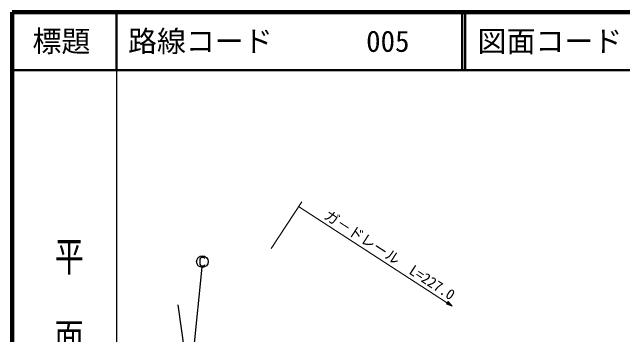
# Model space of a CAD drawing. Units: millimetres, scale not verified. Extents: x 40000 to 680000, y 20000 to 380000.
# Drawn here: x 40000 to 145468, y 324375 to 380000 of the extents above; entities that cross this region are included whole.
import ezdxf
from ezdxf.enums import TextEntityAlignment as Align

# ---------------------------------------------------------------- set-up
doc = ezdxf.new("R2010")
doc.units = ezdxf.units.MM
doc.header["$LTSCALE"] = 1000
for name, color, linetype, lineweight in [('S-BGD-EXST', 7, 'Continuous', 25), ('S-BMK-OTRS', 5, 'Continuous', 25), ('S-STR-HTXT', 7, 'Continuous', 13), ('S-TTL', 2, 'Continuous', 140), ('S-TTL-BAND', 7, 'Continuous', 25), ('S-TTL-LINE', 7, 'Continuous', 50)]:
    doc.layers.add(name, color=color, linetype=linetype, lineweight=lineweight)
doc.layers.add('S-TTL-TXT', color=7, linetype='Continuous')
doc.styles.add('@ＭＳ ゴシック', font='')
doc.styles.add('ＭＳ ゴシック', font='')
doc.styles.get('@ＭＳ ゴシック').set_extended_font_data('@MS Gothic')
doc.styles.get('ＭＳ ゴシック').set_extended_font_data('MS Gothic')

msp = doc.modelspace()

# ---------------------------------------------------------------- linework, layer by layer
at = {"layer": 'S-BGD-EXST'}
for p, q in [((72523, 337589), (72403, 337431)), ((72683, 337708), (72523, 337589)), ((73043, 337708), (72683, 337708)), ((73203, 337589), (73043, 337708)), ((73283, 337470), (73203, 337589)), ((72403, 337431), (72403, 336557)), ((72403, 336557), (72523, 336398)), ((73203, 336359), (73283, 336478)), ((72747, 336046), (70797, 316774)), ((72523, 336398), (72683, 336279)), ((72683, 336279), (73043, 336279)), ((73043, 336279), (73203, 336359))]:
    msp.add_line(p, q, dxfattribs=at)
msp.add_ellipse((72843, 336994), major_axis=(1000, 0), ratio=0.992669, dxfattribs=at)
at = {"layer": 'S-BMK-OTRS'}
msp.add_line((70626, 315493), (68644, 329546), dxfattribs=at)
at = {"layer": 'S-STR-HTXT'}
for p, q in [((84742, 339257), (90018, 347305)), ((89472, 346473), (116009, 329331)), ((115018, 329639), (115323, 330105)), ((116009, 329331), (115018, 329639)), ((115095, 329684), (115313, 330017)), ((115774, 329482), (115095, 329684)), ((115172, 329729), (115303, 329929)), ((115640, 329569), (115172, 329729)), ((115249, 329774), (115293, 329840)), ((115439, 329699), (115249, 329774)), ((115293, 329840), (115439, 329699)), ((115303, 329929), (115640, 329569)), ((115313, 330017), (115774, 329482)), ((115323, 330105), (116009, 329331))]:
    msp.add_line(p, q, dxfattribs=at)
at = {"layer": 'S-TTL'}
for p, q in [((40000, 380000), (40000, 20000)), ((680000, 380000), (40000, 380000))]:
    msp.add_line(p, q, dxfattribs=at)
at = {"layer": 'S-TTL-BAND'}
msp.add_line((58000, 370000), (58000, 20000), dxfattribs=at)
at = {"layer": 'S-TTL-LINE'}
for p, q in [((58000, 380000), (58000, 370000)), ((117750, 380000), (117750, 370000)), ((118250, 380000), (118250, 370000)), ((40000, 370000), (680000, 370000))]:
    msp.add_line(p, q, dxfattribs=at)

# ---------------------------------------------------------------- texts
at = {"layer": 'S-STR-HTXT', "style": 'ＭＳ ゴシック'}
msp.add_text('ガ－ドレール\u3000L=227.0', height=1833, rotation=327.093, dxfattribs=at).set_placement((93391, 344051), align=Align.BOTTOM_LEFT)
at = {"layer": 'S-TTL-BAND', "style": '@ＭＳ ゴシック', "width": 1.4}
msp.add_text('平  面  図', height=3666, rotation=270, dxfattribs=at).set_placement((49777, 306475), align=Align.MIDDLE_RIGHT)
at = {"layer": 'S-TTL-TXT', "style": 'ＭＳ ゴシック'}
msp.add_text('標題', height=3666, dxfattribs=at).set_placement((48500, 375000), align=Align.MIDDLE_CENTER)
for s, p in [('路線コード', (60000, 375000)), ('005', (101142, 375000)), ('図面コード', (120380, 375000))]:
    msp.add_text(s, height=3666, dxfattribs=at).set_placement(p, align=Align.MIDDLE_LEFT)

doc.saveas('drawing.dxf')
